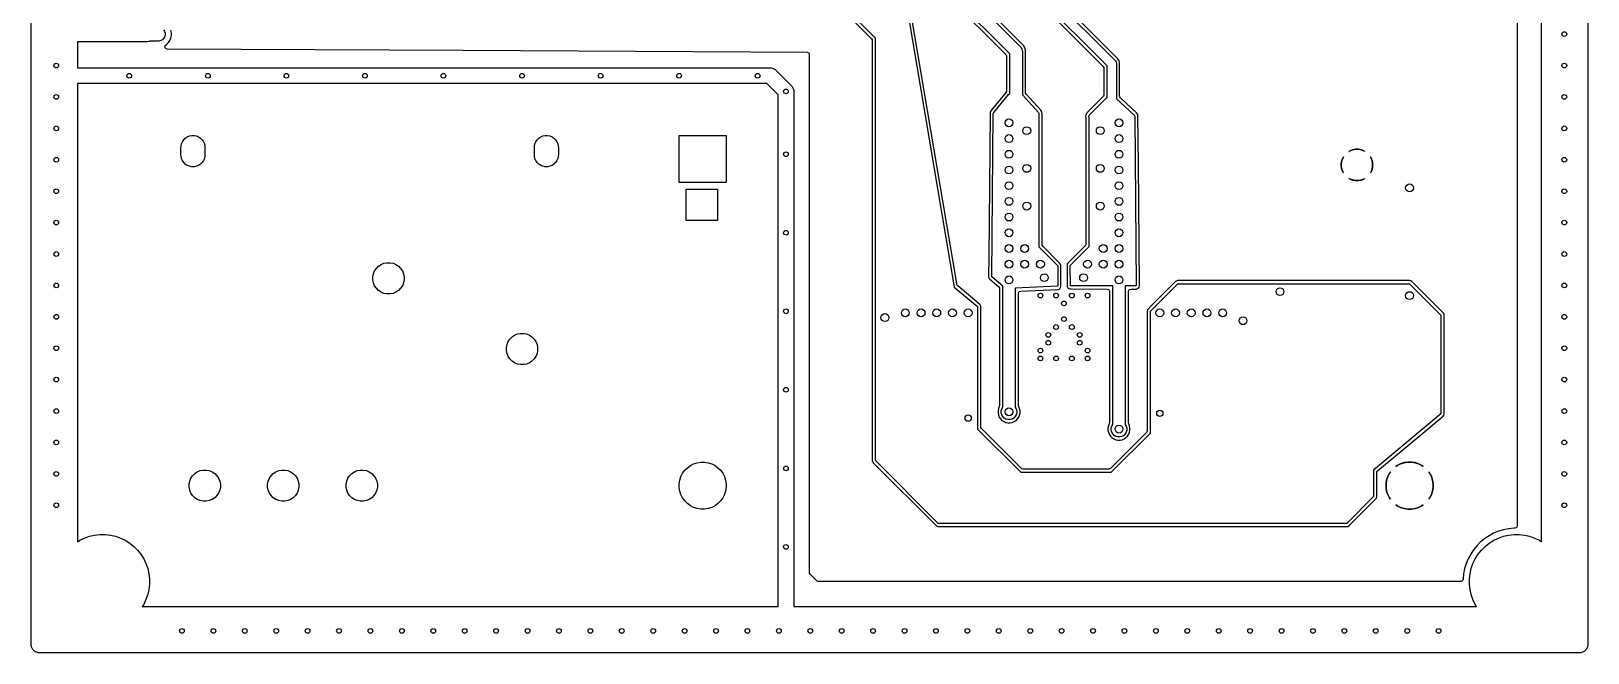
# Model space of a CAD drawing. Header units: inches. Extents: x 2.12 to 6.02, y -5.78 to -1.88.
# Drawn here: x 2.116 to 6.018, y -5.778 to -4.219 of the extents above; entities that cross this region are included whole.
import ezdxf

# ---------------------------------------------------------------- set-up
doc = ezdxf.new("R2010")
doc.units = ezdxf.units.IN
doc.header["$MEASUREMENT"] = 0
doc.layers.add('F.Cu', color=13, linetype='CONTINUOUS', true_color=0xc83434)

msp = doc.modelspace()

# ---------------------------------------------------------------- linework, layer by layer
at = {"layer": 'F.Cu', "linetype": 'CONTINUOUS'}
for p, q in [((6.0177, -1.898), (6.0177, -5.7555)), ((2.1162, -5.7555), (2.1162, -1.9921)), ((5.9016, -5.4989), (5.9016, -2.1547)), ((5.8406, -2.1945), (5.8406, -5.459)), ((4.8126, -4.3056), (4.4439, -3.937)), ((4.4572, -3.9168), (4.8327, -4.2924)), ((4.4424, -3.9466), (4.8029, -4.3072)), ((4.33, -3.9928), (4.5958, -4.2585)), ((4.6036, -4.2552), (4.3382, -3.9898)), ((4.3108, -4.0293), (4.5593, -4.2778)), ((4.5689, -4.2762), (4.3124, -4.0197)), ((4.1045, -4.1198), (4.2225, -4.2379)), ((4.2321, -4.2364), (4.106, -4.1102)), ((4.8365, -4.285), (4.7236, -4.1721)), ((4.315, -4.1831), (4.4291, -4.8605)), ((4.435, -4.8466), (4.3229, -4.1817)), ((2.2717, -4.2461), (2.2323, -4.2461)), ((2.2323, -4.2461), (2.2323, -4.311)), ((2.4047, -4.2461), (2.2717, -4.2461)), ((2.4073, -4.2459), (2.4047, -4.2461)), ((2.4123, -4.2446), (2.4073, -4.2459)), ((2.4131, -4.2441), (2.4123, -4.2446)), ((2.4343, -4.2441), (2.4131, -4.2441)), ((2.4366, -4.2439), (2.4343, -4.2441)), ((2.441, -4.2427), (2.4366, -4.2439)), ((2.445, -4.2404), (2.441, -4.2427)), ((2.4483, -4.2372), (2.445, -4.2404)), ((2.4483, -4.2156), (2.4506, -4.2196)), ((2.4506, -4.2332), (2.4483, -4.2372)), ((2.4506, -4.2196), (2.4518, -4.2241)), ((2.4518, -4.2287), (2.4506, -4.2332)), ((2.4518, -4.2241), (2.4518, -4.2287)), ((2.4543, -4.2533), (2.4556, -4.2524)), ((2.4556, -4.2524), (2.4603, -4.2477)), ((2.4603, -4.2477), (2.4639, -4.2422)), ((2.4639, -4.2422), (2.4664, -4.2361)), ((2.4677, -4.2231), (2.4664, -4.2166)), ((2.4664, -4.2361), (2.4677, -4.2297)), ((2.4677, -4.2297), (2.4677, -4.2231)), ((4.2225, -4.2379), (4.224, -4.2405)), ((4.224, -4.2405), (4.2242, -4.242)), ((4.2242, -4.242), (4.2242, -5.2953)), ((4.2323, -4.2365), (4.2321, -4.2364)), ((4.2323, -5.2953), (4.2323, -4.2365)), ((2.4516, -4.2581), (2.4524, -4.2552)), ((2.4524, -4.2611), (2.4516, -4.2581)), ((2.4524, -4.2552), (2.4543, -4.2533)), ((2.4546, -4.2632), (2.4524, -4.2611)), ((2.4575, -4.264), (2.4546, -4.2632)), ((3.1986, -4.2678), (2.4575, -4.264)), ((4.0625, -4.2723), (3.1986, -4.2678)), ((4.064, -4.2733), (4.0625, -4.2723)), ((4.0625, -4.2723), (4.0625, -4.2723)), ((4.0647, -4.2738), (4.064, -4.2733)), ((4.0669, -4.2752), (4.0647, -4.2738)), ((4.0669, -5.5763), (4.0669, -4.2752)), ((4.5593, -4.2778), (4.5608, -4.2804)), ((4.5608, -4.2804), (4.561, -4.2819)), ((4.561, -4.2819), (4.561, -4.3685)), ((4.5689, -4.376), (4.5689, -4.2762)), ((4.5958, -4.2585), (4.5971, -4.2601)), ((4.5971, -4.2601), (4.5992, -4.2637)), ((4.5992, -4.2637), (4.6003, -4.2676)), ((4.6003, -4.2676), (4.6004, -4.2697)), ((4.6004, -4.2697), (4.6004, -4.3784)), ((4.6067, -4.2606), (4.6036, -4.2552)), ((4.6083, -4.2666), (4.6067, -4.2606)), ((4.6083, -4.2733), (4.6083, -4.2666)), ((4.6083, -4.2666), (4.6083, -4.2666)), ((4.6083, -4.3728), (4.6083, -4.2733)), ((4.6083, -4.2733), (4.6083, -4.2733)), ((4.839, -4.2876), (4.8365, -4.285)), ((4.8365, -4.285), (4.8365, -4.285)), ((4.8401, -4.2886), (4.839, -4.2876)), ((4.8427, -4.2931), (4.8401, -4.2886)), ((2.2323, -4.311), (3.9685, -4.311)), ((3.9685, -4.311), (3.9711, -4.3112)), ((3.9711, -4.3112), (3.9711, -4.3112)), ((3.9711, -4.3112), (3.9758, -4.3125)), ((3.9758, -4.3125), (3.976, -4.3125)), ((3.976, -4.3125), (3.9805, -4.3151)), ((3.9805, -4.3151), (3.9805, -4.3151)), ((3.9805, -4.3151), (3.9824, -4.3168)), ((3.9824, -4.3168), (4.0218, -4.3562)), ((4.8029, -4.3072), (4.8045, -4.3098)), ((4.8045, -4.3098), (4.8047, -4.3113)), ((4.8047, -4.3113), (4.8047, -4.379)), ((4.8126, -4.3859), (4.8126, -4.3056)), ((4.8327, -4.2924), (4.8337, -4.2936)), ((4.8337, -4.2936), (4.8353, -4.2962)), ((4.8353, -4.2962), (4.8361, -4.2992)), ((4.8361, -4.2992), (4.8362, -4.3007)), ((4.8362, -4.3007), (4.8362, -4.3884)), ((4.8438, -4.2971), (4.8427, -4.2931)), ((4.8441, -4.2982), (4.8438, -4.2971)), ((4.8441, -4.3821), (4.8441, -4.2982)), ((4.8441, -4.2982), (4.8441, -4.2982)), ((2.2326, -4.3504), (2.2323, -4.3507)), ((2.2323, -4.3507), (2.2323, -5.4989)), ((3.9604, -4.3504), (2.2326, -4.3504)), ((3.9882, -4.3782), (3.9604, -4.3504)), ((4.0218, -4.3562), (4.0235, -4.3581)), ((4.0235, -4.3581), (4.0235, -4.3581)), ((4.0235, -4.3581), (4.0261, -4.3625)), ((4.0261, -4.3625), (4.0261, -4.3625)), ((4.0261, -4.3625), (4.0274, -4.3675)), ((4.0274, -4.3675), (4.0274, -4.3675)), ((4.0274, -4.3675), (4.0276, -4.3701)), ((4.561, -4.3685), (4.5602, -4.3714)), ((3.9882, -5.6614), (3.9882, -4.3782)), ((4.0276, -4.3701), (4.0276, -5.6614)), ((4.5597, -4.3722), (4.5222, -4.4175)), ((4.5285, -4.4227), (4.5659, -4.3774)), ((4.5602, -4.3714), (4.5597, -4.3722)), ((4.5659, -4.3774), (4.5679, -4.3761)), ((4.5679, -4.3761), (4.5689, -4.376)), ((4.6004, -4.3784), (4.6407, -4.4225)), ((4.6084, -4.374), (4.6083, -4.3728)), ((4.6098, -4.3767), (4.6084, -4.374)), ((4.6467, -4.4171), (4.6098, -4.3767)), ((4.8029, -4.3831), (4.7623, -4.4238)), ((4.768, -4.4295), (4.8105, -4.387)), ((4.8039, -4.3819), (4.8029, -4.3831)), ((4.8047, -4.379), (4.8039, -4.3819)), ((4.8105, -4.387), (4.8126, -4.3859)), ((4.8362, -4.3884), (4.8806, -4.4293)), ((4.8443, -4.3839), (4.8441, -4.3821)), ((4.846, -4.3864), (4.8443, -4.3839)), ((4.8861, -4.4233), (4.846, -4.3864)), ((4.5195, -4.4267), (4.5162, -4.7852)), ((4.5196, -4.4249), (4.5195, -4.4251)), ((4.5195, -4.4251), (4.5195, -4.4259)), ((4.5195, -4.4259), (4.5195, -4.4264)), ((4.5195, -4.4264), (4.5195, -4.4267)), ((4.5197, -4.4241), (4.5196, -4.4249)), ((4.5199, -4.4219), (4.5197, -4.4241)), ((4.5219, -4.4179), (4.5199, -4.4219)), ((4.5199, -4.4219), (4.5199, -4.4219)), ((4.5222, -4.4175), (4.5219, -4.4179)), ((4.5238, -4.8345), (4.5276, -4.4252)), ((4.5276, -4.4252), (4.5278, -4.4252)), ((4.5278, -4.424), (4.5285, -4.4227)), ((4.5278, -4.4252), (4.5278, -4.424)), ((4.6407, -4.4225), (4.6417, -4.4248)), ((4.6417, -4.4248), (4.6416, -4.4252)), ((4.6416, -4.4252), (4.6417, -4.4252)), ((4.6417, -4.4252), (4.6417, -4.7598)), ((4.649, -4.4208), (4.6467, -4.4171)), ((4.6492, -4.4219), (4.649, -4.4208)), ((4.6493, -4.4222), (4.6492, -4.4219)), ((4.6495, -4.4229), (4.6493, -4.4222)), ((4.6496, -4.4234), (4.6495, -4.4229)), ((4.6495, -4.4229), (4.6495, -4.4229)), ((4.6498, -4.425), (4.6496, -4.4234)), ((4.6496, -4.4234), (4.6496, -4.4234)), ((4.6498, -4.4251), (4.6498, -4.425)), ((4.6498, -4.4252), (4.6498, -4.4251)), ((4.6498, -4.7541), (4.6498, -4.4252)), ((4.7592, -4.429), (4.7588, -4.4334)), ((4.7588, -4.4334), (4.7588, -4.4334)), ((4.7588, -4.4334), (4.7594, -4.4355)), ((4.7612, -4.425), (4.7592, -4.429)), ((4.7594, -4.4355), (4.7596, -4.4371)), ((4.7596, -4.4371), (4.7596, -4.7533)), ((4.7623, -4.4238), (4.7612, -4.425)), ((4.7612, -4.425), (4.7612, -4.425)), ((4.767, -4.4311), (4.768, -4.4295)), ((4.767, -4.4335), (4.767, -4.4311)), ((4.7677, -4.4344), (4.767, -4.4335)), ((4.7677, -4.759), (4.7677, -4.4344)), ((4.8806, -4.4293), (4.8818, -4.4314)), ((4.8818, -4.4314), (4.8817, -4.4323)), ((4.8817, -4.4323), (4.8819, -4.4323)), ((4.8819, -4.4323), (4.8858, -4.8575)), ((4.8887, -4.4269), (4.8861, -4.4233)), ((4.8861, -4.4233), (4.8861, -4.4233)), ((4.8896, -4.4298), (4.8887, -4.4269)), ((4.8897, -4.4301), (4.8896, -4.4298)), ((4.8898, -4.4307), (4.8897, -4.4301)), ((4.8899, -4.4311), (4.8898, -4.4307)), ((4.89, -4.4315), (4.8899, -4.4311)), ((4.8899, -4.4311), (4.8899, -4.4311)), ((4.89, -4.432), (4.89, -4.4315)), ((4.89, -4.4321), (4.89, -4.432)), ((4.89, -4.432), (4.89, -4.432)), ((4.89, -4.432), (4.89, -4.432)), ((4.89, -4.4322), (4.89, -4.4321)), ((4.8911, -4.5505), (4.89, -4.4322)), ((2.5026, -4.4871), (2.5075, -4.4839)), ((2.5075, -4.4839), (2.5129, -4.4816)), ((2.5129, -4.4816), (2.5187, -4.4805)), ((2.5187, -4.4805), (2.5246, -4.4805)), ((2.5246, -4.4805), (2.5304, -4.4816)), ((2.5304, -4.4816), (2.5358, -4.4839)), ((2.5358, -4.4839), (2.5407, -4.4871)), ((3.3884, -4.4871), (3.3933, -4.4839)), ((3.3933, -4.4839), (3.3988, -4.4816)), ((3.3988, -4.4816), (3.4045, -4.4805)), ((3.4045, -4.4805), (3.4104, -4.4805)), ((3.4104, -4.4805), (3.4162, -4.4816)), ((3.4162, -4.4816), (3.4216, -4.4839)), ((3.4216, -4.4839), (3.4265, -4.4871)), ((3.7402, -4.5984), (3.7402, -4.4803)), ((3.7402, -4.4803), (3.8583, -4.4803)), ((3.8583, -4.4803), (3.8583, -4.5984)), ((2.4917, -4.5103), (2.4918, -4.5074)), ((2.4917, -4.5291), (2.4917, -4.5103)), ((2.4918, -4.5074), (2.4929, -4.5016)), ((2.4929, -4.5016), (2.4952, -4.4962)), ((2.4952, -4.4962), (2.4985, -4.4913)), ((2.4985, -4.4913), (2.5026, -4.4871)), ((2.5407, -4.4871), (2.5448, -4.4913)), ((2.5448, -4.4913), (2.5481, -4.4962)), ((2.5481, -4.4962), (2.5504, -4.5016)), ((2.5504, -4.5016), (2.5515, -4.5074)), ((2.5515, -4.5074), (2.5517, -4.5103)), ((2.5517, -4.5103), (2.5517, -4.5291)), ((3.3775, -4.5103), (3.3776, -4.5074)), ((3.3775, -4.5291), (3.3775, -4.5103)), ((3.3776, -4.5074), (3.3788, -4.5016)), ((3.3788, -4.5016), (3.381, -4.4962)), ((3.381, -4.4962), (3.3843, -4.4913)), ((3.3843, -4.4913), (3.3884, -4.4871)), ((3.4265, -4.4871), (3.4307, -4.4913)), ((3.4307, -4.4913), (3.4339, -4.4962)), ((3.4339, -4.4962), (3.4362, -4.5016)), ((3.4362, -4.5016), (3.4373, -4.5074)), ((3.4373, -4.5074), (3.4375, -4.5103)), ((3.4375, -4.5103), (3.4375, -4.5291)), ((5.4203, -4.5194), (5.4189, -4.5204)), ((5.4189, -4.5204), (5.4189, -4.5204)), ((5.4189, -4.5204), (5.4191, -4.5205)), ((5.4191, -4.5205), (5.4204, -4.5196)), ((5.4275, -4.5165), (5.4203, -4.5194)), ((5.4203, -4.5194), (5.4203, -4.5194)), ((5.4204, -4.5196), (5.4275, -4.5167)), ((5.4351, -4.515), (5.4275, -4.5165)), ((5.4275, -4.5167), (5.4351, -4.5152)), ((5.4275, -4.5165), (5.4275, -4.5165)), ((5.4429, -4.515), (5.4351, -4.515)), ((5.4351, -4.5152), (5.4428, -4.5152)), ((5.4428, -4.5152), (5.4504, -4.5167)), ((5.4505, -4.5165), (5.4429, -4.515)), ((5.4504, -4.5167), (5.4575, -4.5196)), ((5.4576, -4.5194), (5.4505, -4.5165)), ((5.4505, -4.5165), (5.4505, -4.5165)), ((5.4575, -4.5196), (5.4589, -4.5205)), ((5.459, -4.5204), (5.4576, -4.5194)), ((5.4589, -4.5205), (5.459, -4.5204)), ((2.4918, -4.532), (2.4917, -4.5291)), ((2.4929, -4.5378), (2.4918, -4.532)), ((2.4952, -4.5432), (2.4929, -4.5378)), ((2.4985, -4.5481), (2.4952, -4.5432)), ((2.5026, -4.5522), (2.4985, -4.5481)), ((2.5075, -4.5555), (2.5026, -4.5522)), ((2.5129, -4.5578), (2.5075, -4.5555)), ((2.5187, -4.5589), (2.5129, -4.5578)), ((2.5246, -4.5589), (2.5187, -4.5589)), ((2.5304, -4.5578), (2.5246, -4.5589)), ((2.5358, -4.5555), (2.5304, -4.5578)), ((2.5407, -4.5522), (2.5358, -4.5555)), ((2.5448, -4.5481), (2.5407, -4.5522)), ((2.5481, -4.5432), (2.5448, -4.5481)), ((2.5504, -4.5378), (2.5481, -4.5432)), ((2.5515, -4.532), (2.5504, -4.5378)), ((2.5517, -4.5291), (2.5515, -4.532)), ((3.3776, -4.532), (3.3775, -4.5291)), ((3.3788, -4.5378), (3.3776, -4.532)), ((3.381, -4.5432), (3.3788, -4.5378)), ((3.3843, -4.5481), (3.381, -4.5432)), ((3.3884, -4.5522), (3.3843, -4.5481)), ((3.3933, -4.5555), (3.3884, -4.5522)), ((3.3988, -4.5578), (3.3933, -4.5555)), ((3.4045, -4.5589), (3.3988, -4.5578)), ((3.4104, -4.5589), (3.4045, -4.5589)), ((3.4162, -4.5578), (3.4104, -4.5589)), ((3.4216, -4.5555), (3.4162, -4.5578)), ((3.4265, -4.5522), (3.4216, -4.5555)), ((3.4307, -4.5481), (3.4265, -4.5522)), ((3.4339, -4.5432), (3.4307, -4.5481)), ((3.4362, -4.5378), (3.4339, -4.5432)), ((3.4373, -4.532), (3.4362, -4.5378)), ((3.4375, -4.5291), (3.4373, -4.532)), ((4.8939, -4.8574), (4.8911, -4.5505)), ((5.4011, -4.5428), (5.3996, -4.5505)), ((5.3996, -4.5505), (5.3996, -4.5582)), ((5.3996, -4.5582), (5.4011, -4.5658)), ((5.3998, -4.5505), (5.4013, -4.5429)), ((5.3998, -4.5582), (5.3998, -4.5505)), ((5.4013, -4.5658), (5.3998, -4.5582)), ((5.4041, -4.5357), (5.4011, -4.5428)), ((5.4011, -4.5428), (5.4011, -4.5428)), ((5.4013, -4.5429), (5.4043, -4.5358)), ((5.405, -4.5343), (5.4041, -4.5357)), ((5.4041, -4.5357), (5.4041, -4.5357)), ((5.4043, -4.5358), (5.4052, -4.5344)), ((5.4052, -4.5344), (5.405, -4.5343)), ((5.405, -4.5343), (5.405, -4.5343)), ((5.4729, -4.5343), (5.4728, -4.5344)), ((5.4728, -4.5344), (5.4737, -4.5358)), ((5.4739, -4.5357), (5.4729, -4.5343)), ((5.4737, -4.5358), (5.4767, -4.5429)), ((5.4768, -4.5428), (5.4739, -4.5357)), ((5.4739, -4.5357), (5.4739, -4.5357)), ((5.4767, -4.5429), (5.4782, -4.5505)), ((5.4782, -4.5582), (5.4767, -4.5658)), ((5.4783, -4.5505), (5.4768, -4.5428)), ((5.4768, -4.5428), (5.4768, -4.5428)), ((5.4768, -4.5658), (5.4783, -4.5582)), ((5.4782, -4.5505), (5.4782, -4.5582)), ((5.4783, -4.5582), (5.4783, -4.5505)), ((3.8583, -4.5984), (3.7402, -4.5984)), ((5.4011, -4.5658), (5.4011, -4.5658)), ((5.4011, -4.5658), (5.4041, -4.573)), ((5.4043, -4.5729), (5.4013, -4.5658)), ((5.4041, -4.573), (5.405, -4.5744)), ((5.4052, -4.5742), (5.4043, -4.5729)), ((5.405, -4.5744), (5.4052, -4.5742)), ((5.4191, -4.5882), (5.4189, -4.5883)), ((5.4189, -4.5883), (5.4203, -4.5892)), ((5.4204, -4.5891), (5.4191, -4.5882)), ((5.4203, -4.5892), (5.4203, -4.5892)), ((5.4203, -4.5892), (5.4275, -4.5922)), ((5.4275, -4.592), (5.4204, -4.5891)), ((5.4351, -4.5935), (5.4275, -4.592)), ((5.4275, -4.5922), (5.4275, -4.5922)), ((5.4275, -4.5922), (5.4351, -4.5937)), ((5.4428, -4.5935), (5.4351, -4.5935)), ((5.4351, -4.5937), (5.4429, -4.5937)), ((5.4504, -4.592), (5.4428, -4.5935)), ((5.4429, -4.5937), (5.4505, -4.5922)), ((5.4575, -4.5891), (5.4504, -4.592)), ((5.4505, -4.5922), (5.4576, -4.5892)), ((5.4505, -4.5922), (5.4505, -4.5922)), ((5.4589, -4.5882), (5.4575, -4.5891)), ((5.4576, -4.5892), (5.459, -4.5883)), ((5.4576, -4.5892), (5.4576, -4.5892)), ((5.459, -4.5883), (5.4589, -4.5882)), ((5.4737, -4.5729), (5.4728, -4.5742)), ((5.4728, -4.5742), (5.4729, -4.5744)), ((5.4729, -4.5744), (5.4739, -4.573)), ((5.4767, -4.5658), (5.4737, -4.5729)), ((5.4739, -4.573), (5.4768, -4.5658)), ((5.4739, -4.573), (5.4739, -4.573)), ((5.4768, -4.5658), (5.4768, -4.5658)), ((3.7579, -4.6937), (3.7579, -4.615)), ((3.7579, -4.615), (3.8366, -4.615)), ((3.8366, -4.615), (3.8366, -4.6937)), ((3.8366, -4.6937), (3.7579, -4.6937)), ((4.6417, -4.7598), (4.689, -4.8071)), ((4.65, -4.7556), (4.6498, -4.7541)), ((4.6515, -4.7582), (4.65, -4.7556)), ((4.6947, -4.8014), (4.6515, -4.7582)), ((4.7579, -4.7574), (4.7147, -4.8008)), ((4.7204, -4.8065), (4.7677, -4.759)), ((4.7588, -4.7562), (4.7579, -4.7574)), ((4.7596, -4.7533), (4.7588, -4.7562)), ((4.5162, -4.7852), (4.5158, -4.8345)), ((2.9726, -4.8347), (2.9741, -4.8272)), ((2.9726, -4.8424), (2.9726, -4.8347)), ((2.9741, -4.8272), (2.9771, -4.82)), ((2.9771, -4.82), (2.9814, -4.8136)), ((2.9814, -4.8136), (2.9868, -4.8081)), ((2.9868, -4.8081), (2.9933, -4.8039)), ((2.9933, -4.8039), (3.0004, -4.8009)), ((3.0004, -4.8009), (3.008, -4.7994)), ((3.008, -4.7994), (3.0157, -4.7994)), ((3.0157, -4.7994), (3.0232, -4.8009)), ((3.0232, -4.8009), (3.0304, -4.8039)), ((3.0304, -4.8039), (3.0368, -4.8081)), ((3.0368, -4.8081), (3.0422, -4.8136)), ((3.0422, -4.8136), (3.0465, -4.82)), ((3.0465, -4.82), (3.0495, -4.8272)), ((3.0495, -4.8272), (3.051, -4.8347)), ((3.051, -4.8347), (3.051, -4.8424)), ((4.5158, -4.8345), (4.5164, -4.8378)), ((4.5164, -4.8378), (4.5186, -4.8407)), ((4.5512, -4.8581), (4.5238, -4.8345)), ((4.689, -4.8071), (4.689, -4.8583)), ((4.6966, -4.8044), (4.6947, -4.8014)), ((4.6971, -4.8071), (4.6966, -4.8044)), ((4.6971, -4.8583), (4.6971, -4.8071)), ((4.7131, -4.8031), (4.7123, -4.8066)), ((4.7123, -4.8066), (4.7123, -4.8066)), ((4.7123, -4.8066), (4.7123, -4.8066)), ((4.7123, -4.8066), (4.7124, -4.8118)), ((4.7124, -4.8118), (4.7128, -4.8572)), ((4.7147, -4.8008), (4.7131, -4.8031)), ((4.7209, -4.8571), (4.7204, -4.8065)), ((2.9741, -4.85), (2.9726, -4.8424)), ((2.9771, -4.8571), (2.9741, -4.85)), ((2.9814, -4.8636), (2.9771, -4.8571)), ((2.9868, -4.869), (2.9814, -4.8636)), ((2.9933, -4.8733), (2.9868, -4.869)), ((3.0004, -4.8763), (2.9933, -4.8733)), ((3.008, -4.8778), (3.0004, -4.8763)), ((3.0232, -4.8763), (3.0157, -4.8778)), ((3.0304, -4.8733), (3.0232, -4.8763)), ((3.0368, -4.869), (3.0304, -4.8733)), ((3.0422, -4.8636), (3.0368, -4.869)), ((3.0465, -4.8571), (3.0422, -4.8636)), ((3.0495, -4.85), (3.0465, -4.8571)), ((3.051, -4.8424), (3.0495, -4.85)), ((4.4291, -4.8605), (4.4879, -4.9094)), ((4.4363, -4.854), (4.435, -4.8466)), ((4.4365, -4.8551), (4.4363, -4.854)), ((4.4383, -4.8575), (4.4365, -4.8551)), ((4.4931, -4.9032), (4.4383, -4.8575)), ((4.5186, -4.8407), (4.5413, -4.8602)), ((4.5413, -4.8602), (4.543, -4.8628)), ((4.543, -4.8628), (4.5433, -4.8647)), ((4.5433, -4.8647), (4.5433, -5.1572)), ((4.5512, -5.1615), (4.5512, -4.8581)), ((4.689, -4.8583), (4.5827, -4.863)), ((4.5827, -4.863), (4.5827, -5.1615)), ((4.5906, -4.8764), (4.5914, -4.8734)), ((4.5906, -5.1572), (4.5906, -4.8764)), ((4.5914, -4.8734), (4.5935, -4.8713)), ((4.5935, -4.8713), (4.5962, -4.8705)), ((4.5962, -4.8705), (4.6893, -4.8664)), ((4.6893, -4.8664), (4.6908, -4.8662)), ((4.6908, -4.8662), (4.694, -4.8646)), ((4.694, -4.8646), (4.6963, -4.8618)), ((4.6963, -4.8618), (4.6971, -4.8583)), ((4.7128, -4.8572), (4.7128, -4.8572)), ((4.7128, -4.8572), (4.713, -4.859)), ((4.713, -4.859), (4.713, -4.859)), ((4.713, -4.859), (4.7146, -4.8622)), ((4.7146, -4.8622), (4.7146, -4.8622)), ((4.7146, -4.8622), (4.7166, -4.8637)), ((4.7166, -4.8637), (4.7175, -4.8644)), ((4.7175, -4.8644), (4.721, -4.8652)), ((4.7224, -4.8571), (4.7209, -4.8571)), ((4.721, -4.8652), (4.7224, -4.8652)), ((4.8268, -4.8574), (4.7224, -4.8571)), ((4.7224, -4.8652), (4.7225, -4.8652)), ((4.7225, -4.8652), (4.813, -4.8655)), ((4.813, -4.8655), (4.816, -4.8663)), ((4.816, -4.8663), (4.8181, -4.8684)), ((4.8181, -4.8684), (4.8189, -4.8713)), ((4.8189, -4.8713), (4.8189, -5.2005)), ((4.8268, -5.2048), (4.8268, -4.8574)), ((4.8858, -4.8575), (4.8583, -4.8575)), ((4.8583, -4.8575), (4.8583, -5.2048)), ((4.8662, -4.8714), (4.8669, -4.8685)), ((4.8662, -5.2005), (4.8662, -4.8714)), ((4.8669, -4.8685), (4.8691, -4.8663)), ((4.8691, -4.8663), (4.872, -4.8656)), ((4.872, -4.8656), (4.8858, -4.8656)), ((4.8858, -4.8656), (4.8867, -4.8655)), ((4.8867, -4.8655), (4.8877, -4.8653)), ((4.8877, -4.8653), (4.8909, -4.8637)), ((4.8909, -4.8637), (4.8931, -4.8609)), ((4.8931, -4.8609), (4.8939, -4.8574)), ((4.9844, -4.8466), (4.9275, -4.9036)), ((4.933, -4.9095), (4.9902, -4.8524)), ((4.9875, -4.8447), (4.9844, -4.8466)), ((4.9844, -4.8466), (4.9844, -4.8466)), ((4.9902, -4.8443), (4.9875, -4.8447)), ((5.5709, -4.8443), (4.9902, -4.8443)), ((4.9902, -4.8443), (4.9902, -4.8443)), ((4.9902, -4.8524), (5.5709, -4.8524)), ((5.5744, -4.8451), (5.5709, -4.8443)), ((5.5709, -4.8443), (5.5709, -4.8443)), ((5.5709, -4.8524), (5.6496, -4.9311)), ((5.5766, -4.8466), (5.5744, -4.8451)), ((5.5744, -4.8451), (5.5744, -4.8451)), ((5.6553, -4.9254), (5.5766, -4.8466)), ((5.5766, -4.8466), (5.5766, -4.8466)), ((3.0157, -4.8778), (3.008, -4.8778)), ((4.4879, -4.9094), (4.4882, -5.2165)), ((4.4953, -4.9061), (4.4931, -4.9032)), ((4.496, -4.9094), (4.4953, -4.9061)), ((4.4963, -5.2108), (4.496, -4.9094)), ((4.9155, -4.9155), (4.914, -4.9177)), ((4.9233, -4.9078), (4.9155, -4.9155)), ((4.9213, -4.9213), (4.9292, -4.9133)), ((4.9275, -4.9036), (4.9233, -4.9078)), ((4.9233, -4.9078), (4.9233, -4.9078)), ((4.9275, -4.9036), (4.9275, -4.9036)), ((4.9292, -4.9133), (4.9293, -4.9132)), ((4.9293, -4.9132), (4.9329, -4.9096)), ((4.9329, -4.9096), (4.933, -4.9095)), ((4.914, -4.9177), (4.9132, -4.9213)), ((4.9132, -4.9213), (4.9132, -5.2206)), ((4.914, -4.9177), (4.914, -4.9177)), ((4.9213, -5.2264), (4.9213, -4.9213)), ((5.6496, -4.9311), (5.6496, -5.1781)), ((5.6572, -4.9284), (5.6553, -4.9254)), ((5.6577, -4.9311), (5.6572, -4.9284)), ((5.6577, -5.1781), (5.6577, -4.9311)), ((3.3117, -4.9972), (3.316, -4.9908)), ((3.316, -4.9908), (3.3215, -4.9853)), ((3.3215, -4.9853), (3.3279, -4.981)), ((3.3279, -4.981), (3.335, -4.9781)), ((3.335, -4.9781), (3.3426, -4.9766)), ((3.3426, -4.9766), (3.3503, -4.9766)), ((3.3503, -4.9766), (3.3579, -4.9781)), ((3.3579, -4.9781), (3.365, -4.981)), ((3.365, -4.981), (3.3714, -4.9853)), ((3.3714, -4.9853), (3.3769, -4.9908)), ((3.3769, -4.9908), (3.3812, -4.9972)), ((3.3073, -5.0119), (3.3088, -5.0043)), ((3.3073, -5.0196), (3.3073, -5.0119)), ((3.3088, -5.0272), (3.3073, -5.0196)), ((3.3088, -5.0043), (3.3117, -4.9972)), ((3.3117, -5.0343), (3.3088, -5.0272)), ((3.3812, -4.9972), (3.3841, -5.0043)), ((3.3841, -5.0272), (3.3812, -5.0343)), ((3.3841, -5.0043), (3.3856, -5.0119)), ((3.3856, -5.0196), (3.3841, -5.0272)), ((3.3856, -5.0119), (3.3856, -5.0196)), ((3.316, -5.0407), (3.3117, -5.0343)), ((3.3215, -5.0462), (3.316, -5.0407)), ((3.3279, -5.0505), (3.3215, -5.0462)), ((3.335, -5.0534), (3.3279, -5.0505)), ((3.3426, -5.0549), (3.335, -5.0534)), ((3.3503, -5.0549), (3.3426, -5.0549)), ((3.3579, -5.0534), (3.3503, -5.0549)), ((3.365, -5.0505), (3.3579, -5.0534)), ((3.3714, -5.0462), (3.365, -5.0505)), ((3.3769, -5.0407), (3.3714, -5.0462)), ((3.3812, -5.0343), (3.3769, -5.0407)), ((4.5404, -5.1652), (4.5394, -5.1705)), ((4.5394, -5.1705), (4.5394, -5.1759)), ((4.5394, -5.1759), (4.5404, -5.1813)), ((4.5425, -5.1602), (4.5404, -5.1652)), ((4.5404, -5.1652), (4.5404, -5.1652)), ((4.5404, -5.1813), (4.5404, -5.1813)), ((4.5404, -5.1813), (4.5425, -5.1863)), ((4.5426, -5.16), (4.5425, -5.1602)), ((4.5425, -5.1863), (4.5425, -5.1863)), ((4.5425, -5.1863), (4.5455, -5.1908)), ((4.5433, -5.1572), (4.5426, -5.16)), ((4.5474, -5.1707), (4.5487, -5.1657)), ((4.5474, -5.1758), (4.5474, -5.1707)), ((4.5487, -5.1808), (4.5474, -5.1758)), ((4.5487, -5.1657), (4.5512, -5.1615)), ((4.5513, -5.1852), (4.5487, -5.1808)), ((4.5549, -5.1888), (4.5513, -5.1852)), ((4.5594, -5.1914), (4.5549, -5.1888)), ((4.5789, -5.1888), (4.5745, -5.1914)), ((4.5825, -5.1852), (4.5789, -5.1888)), ((4.5851, -5.1808), (4.5825, -5.1852)), ((4.5827, -5.1615), (4.5851, -5.1657)), ((4.5851, -5.1657), (4.5864, -5.1707)), ((4.5864, -5.1758), (4.5851, -5.1808)), ((4.5864, -5.1707), (4.5864, -5.1758)), ((4.5884, -5.1908), (4.5914, -5.1863)), ((4.5913, -5.16), (4.5906, -5.1572)), ((4.5914, -5.1602), (4.5913, -5.16)), ((4.5934, -5.1652), (4.5914, -5.1602)), ((4.5914, -5.1602), (4.5914, -5.1602)), ((4.5914, -5.1863), (4.5934, -5.1813)), ((4.5945, -5.1705), (4.5934, -5.1652)), ((4.5934, -5.1813), (4.5945, -5.1759)), ((4.5945, -5.1759), (4.5945, -5.1705)), ((5.6496, -5.1781), (5.4803, -5.3192)), ((5.5844, -5.2431), (5.6548, -5.1844)), ((5.6548, -5.1843), (5.6569, -5.1817)), ((5.6548, -5.1844), (5.6548, -5.1843)), ((5.6569, -5.1817), (5.6577, -5.1781)), ((4.4882, -5.2165), (4.5965, -5.3248)), ((4.4965, -5.2123), (4.4963, -5.2108)), ((4.498, -5.2149), (4.4965, -5.2123)), ((4.5981, -5.315), (4.498, -5.2149)), ((4.5455, -5.1908), (4.5455, -5.1908)), ((4.5455, -5.1908), (4.5493, -5.1947)), ((4.5493, -5.1947), (4.5493, -5.1947)), ((4.5493, -5.1947), (4.5539, -5.1977)), ((4.5539, -5.1977), (4.5539, -5.1977)), ((4.5539, -5.1977), (4.5539, -5.1977)), ((4.5539, -5.1977), (4.5589, -5.1997)), ((4.5589, -5.1997), (4.5642, -5.2008)), ((4.5644, -5.1927), (4.5594, -5.1914)), ((4.5642, -5.2008), (4.5696, -5.2008)), ((4.5695, -5.1927), (4.5644, -5.1927)), ((4.5745, -5.1914), (4.5695, -5.1927)), ((4.5696, -5.2008), (4.575, -5.1997)), ((4.575, -5.1997), (4.58, -5.1977)), ((4.58, -5.1977), (4.5845, -5.1947)), ((4.5845, -5.1947), (4.5884, -5.1908)), ((4.816, -5.2085), (4.8149, -5.2138)), ((4.8149, -5.2138), (4.8149, -5.2193)), ((4.8149, -5.2193), (4.816, -5.2246)), ((4.8181, -5.2035), (4.816, -5.2085)), ((4.816, -5.2085), (4.816, -5.2085)), ((4.816, -5.2246), (4.816, -5.2246)), ((4.816, -5.2246), (4.8181, -5.2296)), ((4.8182, -5.2033), (4.8181, -5.2035)), ((4.8189, -5.2005), (4.8182, -5.2033)), ((4.9115, -5.2247), (4.8212, -5.315)), ((4.8228, -5.3248), (4.9213, -5.2264)), ((4.823, -5.214), (4.8243, -5.209)), ((4.823, -5.2191), (4.823, -5.214)), ((4.8243, -5.2241), (4.823, -5.2191)), ((4.8243, -5.209), (4.8268, -5.2048)), ((4.8269, -5.2285), (4.8243, -5.2241)), ((4.8607, -5.2241), (4.8581, -5.2285)), ((4.8583, -5.2048), (4.8607, -5.209)), ((4.8607, -5.209), (4.862, -5.214)), ((4.862, -5.2191), (4.8607, -5.2241)), ((4.862, -5.214), (4.862, -5.2191)), ((4.8669, -5.2033), (4.8662, -5.2005)), ((4.867, -5.2035), (4.8669, -5.2033)), ((4.869, -5.2085), (4.867, -5.2035)), ((4.867, -5.2035), (4.867, -5.2035)), ((4.867, -5.2296), (4.869, -5.2246)), ((4.8701, -5.2138), (4.869, -5.2085)), ((4.869, -5.2246), (4.8701, -5.2193)), ((4.8701, -5.2193), (4.8701, -5.2138)), ((4.9124, -5.2235), (4.9115, -5.2247)), ((4.9132, -5.2206), (4.9124, -5.2235)), ((4.8181, -5.2296), (4.8181, -5.2296)), ((4.8181, -5.2296), (4.8211, -5.2341)), ((4.8211, -5.2341), (4.8211, -5.2341)), ((4.8211, -5.2341), (4.8249, -5.238)), ((4.8249, -5.238), (4.8249, -5.238)), ((4.8249, -5.238), (4.8295, -5.241)), ((4.8305, -5.2322), (4.8269, -5.2285)), ((4.8295, -5.241), (4.8295, -5.241)), ((4.8295, -5.241), (4.8295, -5.241)), ((4.8295, -5.241), (4.8345, -5.2431)), ((4.835, -5.2347), (4.8305, -5.2322)), ((4.8345, -5.2431), (4.8398, -5.2441)), ((4.84, -5.2361), (4.835, -5.2347)), ((4.8398, -5.2441), (4.8452, -5.2441)), ((4.8451, -5.2361), (4.84, -5.2361)), ((4.8501, -5.2347), (4.8451, -5.2361)), ((4.8452, -5.2441), (4.8506, -5.2431)), ((4.8545, -5.2322), (4.8501, -5.2347)), ((4.8506, -5.2431), (4.8556, -5.241)), ((4.8581, -5.2285), (4.8545, -5.2322)), ((4.8556, -5.241), (4.8601, -5.238)), ((4.8601, -5.238), (4.8639, -5.2341)), ((4.8639, -5.2341), (4.867, -5.2296)), ((5.4905, -5.3213), (5.5844, -5.2431)), ((3.7684, -5.3079), (3.7766, -5.3037)), ((3.7766, -5.3037), (3.7854, -5.3008)), ((3.7854, -5.3008), (3.7946, -5.2994)), ((3.7946, -5.2994), (3.8038, -5.2994)), ((3.8038, -5.2994), (3.813, -5.3008)), ((3.813, -5.3008), (3.8218, -5.3037)), ((3.8218, -5.3037), (3.8301, -5.3079)), ((4.2242, -5.2953), (4.2246, -5.2979)), ((4.2246, -5.2979), (4.2254, -5.2992)), ((4.2254, -5.2992), (4.2266, -5.301)), ((4.2266, -5.301), (4.384, -5.4585)), ((4.3898, -5.4528), (4.2323, -5.2953)), ((5.5482, -5.3035), (5.5399, -5.3078)), ((5.54, -5.3079), (5.5483, -5.3037)), ((5.557, -5.3007), (5.5482, -5.3035)), ((5.5482, -5.3035), (5.5482, -5.3035)), ((5.5483, -5.3037), (5.5571, -5.3008)), ((5.5662, -5.2992), (5.557, -5.3007)), ((5.5571, -5.3008), (5.5662, -5.2994)), ((5.5755, -5.2992), (5.5662, -5.2992)), ((5.5662, -5.2994), (5.5755, -5.2994)), ((5.5847, -5.3007), (5.5755, -5.2992)), ((5.5755, -5.2994), (5.5847, -5.3008)), ((5.5935, -5.3035), (5.5847, -5.3007)), ((5.5847, -5.3008), (5.5935, -5.3037)), ((5.6018, -5.3078), (5.5935, -5.3035)), ((5.5935, -5.3035), (5.5935, -5.3035)), ((5.5935, -5.3037), (5.6017, -5.3079)), ((2.5135, -5.3468), (2.5165, -5.3397)), ((2.5165, -5.3397), (2.5207, -5.3333)), ((2.5207, -5.3333), (2.5262, -5.3278)), ((2.5262, -5.3278), (2.5326, -5.3235)), ((2.5326, -5.3235), (2.5398, -5.3206)), ((2.5398, -5.3206), (2.5473, -5.3191)), ((2.5473, -5.3191), (2.555, -5.3191)), ((2.555, -5.3191), (2.5626, -5.3206)), ((2.5626, -5.3206), (2.5697, -5.3235)), ((2.5697, -5.3235), (2.5762, -5.3278)), ((2.5762, -5.3278), (2.5816, -5.3333)), ((2.5816, -5.3333), (2.5859, -5.3397)), ((2.5859, -5.3397), (2.5889, -5.3468)), ((2.7104, -5.3468), (2.7133, -5.3397)), ((2.7133, -5.3397), (2.7176, -5.3333)), ((2.7176, -5.3333), (2.7231, -5.3278)), ((2.7231, -5.3278), (2.7295, -5.3235)), ((2.7295, -5.3235), (2.7366, -5.3206)), ((2.7366, -5.3206), (2.7442, -5.3191)), ((2.7442, -5.3191), (2.7519, -5.3191)), ((2.7519, -5.3191), (2.7595, -5.3206)), ((2.7595, -5.3206), (2.7666, -5.3235)), ((2.7666, -5.3235), (2.773, -5.3278)), ((2.773, -5.3278), (2.7785, -5.3333)), ((2.7785, -5.3333), (2.7828, -5.3397)), ((2.7828, -5.3397), (2.7857, -5.3468)), ((2.9072, -5.3468), (2.9102, -5.3397)), ((2.9102, -5.3397), (2.9144, -5.3333)), ((2.9144, -5.3333), (2.9199, -5.3278)), ((2.9199, -5.3278), (2.9263, -5.3235)), ((2.9263, -5.3235), (2.9335, -5.3206)), ((2.9335, -5.3206), (2.941, -5.3191)), ((2.941, -5.3191), (2.9487, -5.3191)), ((2.9487, -5.3191), (2.9563, -5.3206)), ((2.9563, -5.3206), (2.9634, -5.3235)), ((2.9634, -5.3235), (2.9699, -5.3278)), ((2.9699, -5.3278), (2.9753, -5.3333)), ((2.9753, -5.3333), (2.9796, -5.3397)), ((2.9796, -5.3397), (2.9826, -5.3468)), ((3.7403, -5.3536), (3.7418, -5.3445)), ((3.7418, -5.3445), (3.7447, -5.3357)), ((3.7447, -5.3357), (3.7489, -5.3274)), ((3.7489, -5.3274), (3.7543, -5.3199)), ((3.7543, -5.3199), (3.7609, -5.3134)), ((3.7609, -5.3134), (3.7684, -5.3079)), ((3.8301, -5.3079), (3.8376, -5.3134)), ((3.8376, -5.3134), (3.8441, -5.3199)), ((3.8441, -5.3199), (3.8496, -5.3274)), ((3.8496, -5.3274), (3.8538, -5.3357)), ((3.8538, -5.3357), (3.8566, -5.3445)), ((3.8566, -5.3445), (3.8581, -5.3536)), ((4.5965, -5.3248), (4.8228, -5.3248)), ((4.5993, -5.3159), (4.5981, -5.315)), ((4.6022, -5.3167), (4.5993, -5.3159)), ((4.8171, -5.3167), (4.6022, -5.3167)), ((4.8186, -5.3165), (4.8171, -5.3167)), ((4.8212, -5.315), (4.8186, -5.3165)), ((5.4803, -5.3192), (5.4803, -5.3858)), ((5.4884, -5.3258), (5.4892, -5.3228)), ((5.4884, -5.3536), (5.4884, -5.3258)), ((5.4892, -5.3228), (5.4905, -5.3213)), ((5.5133, -5.3444), (5.5118, -5.3536)), ((5.512, -5.3536), (5.5134, -5.3445)), ((5.5161, -5.3356), (5.5133, -5.3444)), ((5.5134, -5.3445), (5.5163, -5.3357)), ((5.5204, -5.3273), (5.5161, -5.3356)), ((5.5161, -5.3356), (5.5161, -5.3356)), ((5.5163, -5.3357), (5.5205, -5.3274)), ((5.5227, -5.3241), (5.5204, -5.3273)), ((5.5204, -5.3273), (5.5204, -5.3273)), ((5.5205, -5.3274), (5.5229, -5.3242)), ((5.5229, -5.3242), (5.5227, -5.3241)), ((5.5399, -5.3078), (5.5366, -5.3101)), ((5.5366, -5.3101), (5.5368, -5.3103)), ((5.5368, -5.3103), (5.54, -5.3079)), ((5.5399, -5.3078), (5.5399, -5.3078)), ((5.6017, -5.3079), (5.605, -5.3103)), ((5.6051, -5.3101), (5.6018, -5.3078)), ((5.6018, -5.3078), (5.6018, -5.3078)), ((5.605, -5.3103), (5.6051, -5.3101)), ((5.6051, -5.3101), (5.6051, -5.3101)), ((5.619, -5.3241), (5.6189, -5.3242)), ((5.6189, -5.3242), (5.6212, -5.3274)), ((5.6214, -5.3273), (5.619, -5.3241)), ((5.6212, -5.3274), (5.6254, -5.3357)), ((5.6256, -5.3356), (5.6214, -5.3273)), ((5.6214, -5.3273), (5.6214, -5.3273)), ((5.6254, -5.3357), (5.6283, -5.3445)), ((5.6285, -5.3444), (5.6256, -5.3356)), ((5.6256, -5.3356), (5.6256, -5.3356)), ((5.6283, -5.3445), (5.6297, -5.3536)), ((5.6299, -5.3536), (5.6285, -5.3444)), ((2.512, -5.3544), (2.5135, -5.3468)), ((2.512, -5.3621), (2.512, -5.3544)), ((2.5135, -5.3697), (2.512, -5.3621)), ((2.5165, -5.3768), (2.5135, -5.3697)), ((2.5207, -5.3832), (2.5165, -5.3768)), ((2.5262, -5.3887), (2.5207, -5.3832)), ((2.5816, -5.3832), (2.5762, -5.3887)), ((2.5859, -5.3768), (2.5816, -5.3832)), ((2.5889, -5.3697), (2.5859, -5.3768)), ((2.5889, -5.3468), (2.5904, -5.3544)), ((2.5904, -5.3621), (2.5889, -5.3697)), ((2.5904, -5.3544), (2.5904, -5.3621)), ((2.7089, -5.3544), (2.7104, -5.3468)), ((2.7089, -5.3621), (2.7089, -5.3544)), ((2.7104, -5.3697), (2.7089, -5.3621)), ((2.7133, -5.3768), (2.7104, -5.3697)), ((2.7176, -5.3832), (2.7133, -5.3768)), ((2.7231, -5.3887), (2.7176, -5.3832)), ((2.7785, -5.3832), (2.773, -5.3887)), ((2.7828, -5.3768), (2.7785, -5.3832)), ((2.7857, -5.3697), (2.7828, -5.3768)), ((2.7857, -5.3468), (2.7872, -5.3544)), ((2.7872, -5.3621), (2.7857, -5.3697)), ((2.7872, -5.3544), (2.7872, -5.3621)), ((2.9057, -5.3544), (2.9072, -5.3468)), ((2.9057, -5.3621), (2.9057, -5.3544)), ((2.9072, -5.3697), (2.9057, -5.3621)), ((2.9102, -5.3768), (2.9072, -5.3697)), ((2.9144, -5.3832), (2.9102, -5.3768)), ((2.9199, -5.3887), (2.9144, -5.3832)), ((2.9753, -5.3832), (2.9699, -5.3887)), ((2.9796, -5.3768), (2.9753, -5.3832)), ((2.9826, -5.3697), (2.9796, -5.3768)), ((2.9826, -5.3468), (2.9841, -5.3544)), ((2.9841, -5.3621), (2.9826, -5.3697)), ((2.9841, -5.3544), (2.9841, -5.3621)), ((3.7403, -5.3629), (3.7403, -5.3536)), ((3.7418, -5.3721), (3.7403, -5.3629)), ((3.7447, -5.3809), (3.7418, -5.3721)), ((3.7489, -5.3891), (3.7447, -5.3809)), ((3.8538, -5.3809), (3.8496, -5.3891)), ((3.8566, -5.3721), (3.8538, -5.3809)), ((3.8581, -5.3629), (3.8566, -5.3721)), ((3.8581, -5.3536), (3.8581, -5.3629)), ((5.4884, -5.3858), (5.4884, -5.3536)), ((5.5118, -5.3536), (5.5118, -5.3629)), ((5.5118, -5.3629), (5.5133, -5.3721)), ((5.512, -5.3629), (5.512, -5.3536)), ((5.5134, -5.3721), (5.512, -5.3629)), ((5.5133, -5.3721), (5.5161, -5.3809)), ((5.5163, -5.3809), (5.5134, -5.3721)), ((5.5161, -5.3809), (5.5161, -5.3809)), ((5.5161, -5.3809), (5.5204, -5.3892)), ((5.5205, -5.3891), (5.5163, -5.3809)), ((5.6254, -5.3809), (5.6212, -5.3891)), ((5.6214, -5.3892), (5.6256, -5.3809)), ((5.6283, -5.3721), (5.6254, -5.3809)), ((5.6256, -5.3809), (5.6285, -5.3721)), ((5.6256, -5.3809), (5.6256, -5.3809)), ((5.6297, -5.3629), (5.6283, -5.3721)), ((5.6285, -5.3721), (5.6299, -5.3629)), ((5.6297, -5.3536), (5.6297, -5.3629)), ((5.6299, -5.3629), (5.6299, -5.3536)), ((2.5326, -5.393), (2.5262, -5.3887)), ((2.5398, -5.3959), (2.5326, -5.393)), ((2.5473, -5.3974), (2.5398, -5.3959)), ((2.555, -5.3974), (2.5473, -5.3974)), ((2.5626, -5.3959), (2.555, -5.3974)), ((2.5697, -5.393), (2.5626, -5.3959)), ((2.5762, -5.3887), (2.5697, -5.393)), ((2.7295, -5.393), (2.7231, -5.3887)), ((2.7366, -5.3959), (2.7295, -5.393)), ((2.7442, -5.3974), (2.7366, -5.3959)), ((2.7519, -5.3974), (2.7442, -5.3974)), ((2.7595, -5.3959), (2.7519, -5.3974)), ((2.7666, -5.393), (2.7595, -5.3959)), ((2.773, -5.3887), (2.7666, -5.393)), ((2.9263, -5.393), (2.9199, -5.3887)), ((2.9335, -5.3959), (2.9263, -5.393)), ((2.941, -5.3974), (2.9335, -5.3959)), ((2.9487, -5.3974), (2.941, -5.3974)), ((2.9563, -5.3959), (2.9487, -5.3974)), ((2.9634, -5.393), (2.9563, -5.3959)), ((2.9699, -5.3887), (2.9634, -5.393)), ((3.7543, -5.3966), (3.7489, -5.3891)), ((3.7609, -5.4032), (3.7543, -5.3966)), ((3.7684, -5.4086), (3.7609, -5.4032)), ((3.7766, -5.4128), (3.7684, -5.4086)), ((3.7854, -5.4157), (3.7766, -5.4128)), ((3.7946, -5.4171), (3.7854, -5.4157)), ((3.8038, -5.4171), (3.7946, -5.4171)), ((3.813, -5.4157), (3.8038, -5.4171)), ((3.8218, -5.4128), (3.813, -5.4157)), ((3.8301, -5.4086), (3.8218, -5.4128)), ((3.8376, -5.4032), (3.8301, -5.4086)), ((3.8441, -5.3966), (3.8376, -5.4032)), ((3.8496, -5.3891), (3.8441, -5.3966)), ((5.4803, -5.3858), (5.4134, -5.4528)), ((5.4191, -5.4585), (5.486, -5.3915)), ((5.486, -5.3915), (5.4876, -5.3893)), ((5.4876, -5.3893), (5.4884, -5.3858)), ((5.5204, -5.3892), (5.5204, -5.3892)), ((5.5204, -5.3892), (5.5227, -5.3925)), ((5.5229, -5.3924), (5.5205, -5.3891)), ((5.5227, -5.3925), (5.5229, -5.3924)), ((5.5368, -5.4063), (5.5366, -5.4064)), ((5.5366, -5.4064), (5.5399, -5.4088)), ((5.54, -5.4086), (5.5368, -5.4063)), ((5.5399, -5.4088), (5.5482, -5.413)), ((5.5483, -5.4128), (5.54, -5.4086)), ((5.5482, -5.413), (5.5482, -5.413)), ((5.5482, -5.413), (5.557, -5.4159)), ((5.5571, -5.4157), (5.5483, -5.4128)), ((5.557, -5.4159), (5.5662, -5.4173)), ((5.5662, -5.4171), (5.5571, -5.4157)), ((5.5755, -5.4171), (5.5662, -5.4171)), ((5.5662, -5.4173), (5.5755, -5.4173)), ((5.5847, -5.4157), (5.5755, -5.4171)), ((5.5755, -5.4173), (5.5847, -5.4159)), ((5.5935, -5.4128), (5.5847, -5.4157)), ((5.5847, -5.4159), (5.5935, -5.413)), ((5.6017, -5.4086), (5.5935, -5.4128)), ((5.5935, -5.413), (5.6018, -5.4088)), ((5.5935, -5.413), (5.5935, -5.413)), ((5.605, -5.4063), (5.6017, -5.4086)), ((5.6018, -5.4088), (5.6051, -5.4064)), ((5.6018, -5.4088), (5.6018, -5.4088)), ((5.6051, -5.4064), (5.605, -5.4063)), ((5.6051, -5.4064), (5.6051, -5.4064)), ((5.6212, -5.3891), (5.6189, -5.3924)), ((5.6189, -5.3924), (5.619, -5.3925)), ((5.619, -5.3925), (5.6214, -5.3892)), ((5.619, -5.3925), (5.619, -5.3925)), ((5.6214, -5.3892), (5.6214, -5.3892)), ((4.384, -5.4585), (4.3863, -5.46)), ((4.3863, -5.46), (4.3863, -5.46)), ((4.3863, -5.46), (4.3863, -5.46)), ((4.3863, -5.46), (4.3863, -5.46)), ((4.3863, -5.46), (4.3863, -5.46)), ((4.3863, -5.46), (4.3898, -5.4608)), ((5.4134, -5.4528), (4.3898, -5.4528)), ((4.3898, -5.4608), (4.3898, -5.4608)), ((4.3898, -5.4608), (4.3898, -5.4608)), ((4.3898, -5.4608), (4.3898, -5.4608)), ((4.3898, -5.4608), (5.4134, -5.4608)), ((5.4134, -5.4608), (5.4145, -5.4607)), ((5.4145, -5.4607), (5.4161, -5.4604)), ((5.4161, -5.4604), (5.4191, -5.4585)), ((5.8398, -5.462), (5.8376, -5.4641)), ((5.8406, -5.459), (5.8398, -5.462)), ((2.2323, -5.4989), (2.2378, -5.4954)), ((2.2378, -5.4954), (2.2497, -5.4897)), ((2.2497, -5.4897), (2.2622, -5.4853)), ((2.2622, -5.4853), (2.2751, -5.4823)), ((2.2751, -5.4823), (2.2883, -5.4809)), ((2.2883, -5.4809), (2.3015, -5.4809)), ((2.3015, -5.4809), (2.3147, -5.4823)), ((2.3147, -5.4823), (2.3276, -5.4853)), ((2.3276, -5.4853), (2.3401, -5.4897)), ((2.3401, -5.4897), (2.3521, -5.4954)), ((2.3521, -5.4954), (2.3633, -5.5025)), ((5.7489, -5.4995), (5.7396, -5.5088)), ((5.7536, -5.4957), (5.7489, -5.4995)), ((5.7591, -5.4911), (5.7536, -5.4957)), ((5.77, -5.4838), (5.7591, -5.4911)), ((5.7591, -5.4911), (5.7591, -5.4911)), ((5.7591, -5.4911), (5.7591, -5.4911)), ((5.7816, -5.4776), (5.77, -5.4838)), ((5.7706, -5.5025), (5.7818, -5.4954)), ((5.7938, -5.4726), (5.7816, -5.4776)), ((5.7816, -5.4776), (5.7816, -5.4776)), ((5.7818, -5.4954), (5.7937, -5.4897)), ((5.7937, -5.4897), (5.8062, -5.4853)), ((5.8064, -5.4688), (5.7938, -5.4726)), ((5.7938, -5.4726), (5.7938, -5.4726)), ((5.8062, -5.4853), (5.8192, -5.4823)), ((5.8193, -5.4662), (5.8064, -5.4688)), ((5.8064, -5.4688), (5.8064, -5.4688)), ((5.8192, -5.4823), (5.8323, -5.4809)), ((5.8324, -5.4649), (5.8193, -5.4662)), ((5.8193, -5.4662), (5.8193, -5.4662)), ((5.8193, -5.4662), (5.8193, -5.4662)), ((5.8323, -5.4809), (5.8456, -5.4809)), ((5.8347, -5.4649), (5.8324, -5.4649)), ((5.8376, -5.4641), (5.8347, -5.4649)), ((5.8456, -5.4809), (5.8587, -5.4823)), ((5.8587, -5.4823), (5.8716, -5.4853)), ((5.8716, -5.4853), (5.8841, -5.4897)), ((5.8841, -5.4897), (5.8961, -5.4954)), ((5.8961, -5.4954), (5.9016, -5.4989)), ((2.3633, -5.5025), (2.3736, -5.5107)), ((2.3736, -5.5107), (2.383, -5.5201)), ((2.383, -5.5201), (2.3912, -5.5304)), ((2.3912, -5.5304), (2.3983, -5.5416)), ((5.724, -5.5299), (5.7178, -5.5415)), ((5.7313, -5.5189), (5.724, -5.5299)), ((5.7396, -5.5088), (5.7313, -5.5189)), ((5.7356, -5.5416), (5.7426, -5.5304)), ((5.7426, -5.5304), (5.7509, -5.5201)), ((5.7509, -5.5201), (5.7602, -5.5107)), ((5.7602, -5.5107), (5.7706, -5.5025)), ((2.3983, -5.5416), (2.404, -5.5536)), ((2.404, -5.5536), (2.4084, -5.5661)), ((2.4084, -5.5661), (2.4114, -5.579)), ((2.4114, -5.579), (2.4128, -5.5922)), ((4.0671, -5.5778), (4.0669, -5.5763)), ((4.0686, -5.5805), (4.0671, -5.5778)), ((5.7063, -5.5791), (5.7051, -5.5922)), ((5.7089, -5.5662), (5.7063, -5.5791)), ((5.7127, -5.5536), (5.7089, -5.5662)), ((5.7089, -5.5662), (5.7089, -5.5662)), ((5.7178, -5.5415), (5.7127, -5.5536)), ((5.7127, -5.5536), (5.7127, -5.5536)), ((5.7178, -5.5415), (5.7178, -5.5415)), ((5.721, -5.5922), (5.7225, -5.579)), ((5.7225, -5.579), (5.7254, -5.5661)), ((5.7254, -5.5661), (5.7298, -5.5536)), ((5.7298, -5.5536), (5.7356, -5.5416)), ((2.4128, -5.6054), (2.4114, -5.6186)), ((2.4128, -5.5922), (2.4128, -5.6054)), ((4.0849, -5.5967), (4.0686, -5.5805)), ((4.0861, -5.5976), (4.0849, -5.5967)), ((4.089, -5.5984), (4.0861, -5.5976)), ((5.6992, -5.5984), (4.089, -5.5984)), ((5.7021, -5.5976), (5.6992, -5.5984)), ((5.7043, -5.5955), (5.7021, -5.5976)), ((5.7051, -5.5926), (5.7043, -5.5955)), ((5.7051, -5.5922), (5.7051, -5.5926)), ((5.721, -5.6054), (5.721, -5.5922)), ((5.7225, -5.6186), (5.721, -5.6054)), ((2.3983, -5.6559), (2.3948, -5.6614)), ((2.404, -5.644), (2.3983, -5.6559)), ((2.4084, -5.6315), (2.404, -5.644)), ((2.4114, -5.6186), (2.4084, -5.6315)), ((5.7254, -5.6315), (5.7225, -5.6186)), ((5.7298, -5.644), (5.7254, -5.6315)), ((5.7356, -5.6559), (5.7298, -5.644)), ((5.739, -5.6614), (5.7356, -5.6559)), ((2.3948, -5.6614), (3.9882, -5.6614)), ((4.0276, -5.6614), (5.739, -5.6614)), ((2.1162, -5.7558), (2.1162, -5.7555)), ((2.1162, -5.756), (2.1162, -5.7558)), ((2.1162, -5.7563), (2.1162, -5.756)), ((2.1166, -5.7599), (2.1162, -5.7563)), ((2.1167, -5.7604), (2.1166, -5.7599)), ((2.1166, -5.7599), (2.1166, -5.7599)), ((2.1168, -5.761), (2.1167, -5.7604)), ((2.117, -5.7615), (2.1168, -5.761)), ((2.118, -5.7645), (2.117, -5.7615)), ((2.1182, -5.765), (2.118, -5.7645)), ((2.1185, -5.7655), (2.1182, -5.765)), ((2.1187, -5.766), (2.1185, -5.7655)), ((2.1204, -5.7687), (2.1187, -5.766)), ((2.1208, -5.7691), (2.1204, -5.7687)), ((2.1211, -5.7696), (2.1208, -5.7691)), ((2.1215, -5.77), (2.1211, -5.7696)), ((2.1237, -5.7722), (2.1215, -5.77)), ((2.1241, -5.7726), (2.1237, -5.7722)), ((2.1246, -5.7729), (2.1241, -5.7726)), ((2.125, -5.7733), (2.1246, -5.7729)), ((2.1277, -5.775), (2.125, -5.7733)), ((6.0089, -5.7733), (6.0061, -5.775)), ((6.0093, -5.7729), (6.0089, -5.7733)), ((6.0097, -5.7726), (6.0093, -5.7729)), ((6.0101, -5.7722), (6.0097, -5.7726)), ((6.0124, -5.77), (6.0101, -5.7722)), ((6.0128, -5.7696), (6.0124, -5.77)), ((6.0131, -5.7691), (6.0128, -5.7696)), ((6.0134, -5.7687), (6.0131, -5.7691)), ((6.0151, -5.766), (6.0134, -5.7687)), ((6.0154, -5.7655), (6.0151, -5.766)), ((6.0156, -5.765), (6.0154, -5.7655)), ((6.0158, -5.7645), (6.0156, -5.765)), ((6.0169, -5.7615), (6.0158, -5.7645)), ((6.017, -5.761), (6.0169, -5.7615)), ((6.0172, -5.7604), (6.017, -5.761)), ((6.0177, -5.7563), (6.0172, -5.7599)), ((6.0172, -5.7599), (6.0172, -5.7604)), ((6.0177, -5.7555), (6.0177, -5.7558)), ((6.0177, -5.7558), (6.0177, -5.756)), ((6.0177, -5.756), (6.0177, -5.7563)), ((2.1282, -5.7752), (2.1277, -5.775)), ((2.1287, -5.7755), (2.1282, -5.7752)), ((2.1292, -5.7757), (2.1287, -5.7755)), ((2.1322, -5.7767), (2.1292, -5.7757)), ((2.1327, -5.7769), (2.1322, -5.7767)), ((2.1333, -5.777), (2.1327, -5.7769)), ((2.1338, -5.7771), (2.1333, -5.777)), ((2.1366, -5.7774), (2.1338, -5.7771)), ((2.1371, -5.7775), (2.1366, -5.7774)), ((2.1374, -5.7775), (2.1371, -5.7775)), ((2.1377, -5.7775), (2.1374, -5.7775)), ((2.1379, -5.7775), (2.1377, -5.7775)), ((2.1382, -5.7775), (2.1379, -5.7775)), ((5.9957, -5.7775), (2.1382, -5.7775)), ((5.9959, -5.7775), (5.9957, -5.7775)), ((5.9962, -5.7775), (5.9959, -5.7775)), ((5.9965, -5.7775), (5.9962, -5.7775)), ((5.9969, -5.7774), (5.9965, -5.7775)), ((5.9971, -5.7774), (5.9969, -5.7774)), ((6.0001, -5.7771), (5.9971, -5.7774)), ((5.9971, -5.7774), (5.9971, -5.7774)), ((6.0006, -5.777), (6.0001, -5.7771)), ((6.0011, -5.7769), (6.0006, -5.777)), ((6.0017, -5.7767), (6.0011, -5.7769)), ((6.0047, -5.7757), (6.0017, -5.7767)), ((6.0052, -5.7755), (6.0047, -5.7757)), ((6.0057, -5.7752), (6.0052, -5.7755)), ((6.0061, -5.775), (6.0057, -5.7752))]:
    msp.add_line(p, q, dxfattribs=at)
at = {"layer": 'F.Cu'}
for centre, radius in [((5.9587, -4.2264), 0.00591), ((2.1792, -4.3051), 0.00591), ((2.3622, -4.3307), 0.00591), ((2.5591, -4.3307), 0.00591), ((2.7559, -4.3307), 0.00591), ((2.9528, -4.3307), 0.00591), ((3.1496, -4.3307), 0.00591), ((3.3465, -4.3307), 0.00591), ((3.5433, -4.3307), 0.00591), ((3.7402, -4.3307), 0.00591), ((3.937, -4.3307), 0.00591), ((5.9587, -4.3051), 0.00591), ((4.0079, -4.3701), 0.00591), ((2.1792, -4.3839), 0.00591), ((5.9587, -4.3839), 0.00591), ((4.5669, -4.4488), 0.00984), ((4.8425, -4.4488), 0.00984), ((2.1792, -4.4626), 0.00591), ((4.5669, -4.4882), 0.00984), ((4.6114, -4.4685), 0.00984), ((4.7957, -4.4685), 0.00984), ((4.8425, -4.4882), 0.00984), ((5.9587, -4.4626), 0.00591), ((4.0079, -4.5276), 0.00591), ((4.5669, -4.5276), 0.00984), ((4.8425, -4.5276), 0.00984), ((2.1792, -4.5414), 0.00591), ((4.5669, -4.5669), 0.00984), ((4.6114, -4.563), 0.00984), ((4.7957, -4.563), 0.00984), ((4.8425, -4.5669), 0.00984), ((5.9587, -4.5414), 0.00591), ((4.5669, -4.6063), 0.00984), ((4.8425, -4.6063), 0.00984), ((5.5709, -4.6118), 0.00984), ((2.1792, -4.6201), 0.00591), ((4.5669, -4.6457), 0.00984), ((4.8425, -4.6457), 0.00984), ((5.9587, -4.6201), 0.00591), ((4.5669, -4.685), 0.00984), ((4.6114, -4.6575), 0.00984), ((4.7957, -4.6575), 0.00984), ((4.8425, -4.685), 0.00984), ((2.1792, -4.6988), 0.00591), ((4.0079, -4.7244), 0.00591), ((4.5669, -4.7244), 0.00984), ((4.8425, -4.7244), 0.00984), ((5.9587, -4.6988), 0.00591), ((4.5669, -4.7638), 0.00984), ((4.6063, -4.7638), 0.00984), ((4.8031, -4.7638), 0.00984), ((4.8425, -4.7638), 0.00984), ((2.1792, -4.7776), 0.00591), ((4.5669, -4.8031), 0.00984), ((4.6063, -4.8031), 0.00984), ((4.6457, -4.8031), 0.00984), ((4.7638, -4.8031), 0.00984), ((4.8031, -4.8031), 0.00984), ((4.8425, -4.8031), 0.00984), ((5.9587, -4.7776), 0.00591), ((4.5669, -4.8425), 0.00984), ((4.6555, -4.8369), 0.00984), ((4.7539, -4.8369), 0.00984), ((4.8425, -4.8425), 0.00984), ((2.1792, -4.8563), 0.00591), ((4.6457, -4.8819), 0.00591), ((4.685, -4.8819), 0.00591), ((4.7244, -4.8819), 0.00591), ((4.7638, -4.8819), 0.00591), ((5.2461, -4.872), 0.00984), ((5.5709, -4.8819), 0.00984), ((5.9587, -4.8563), 0.00591), ((4.0079, -4.9213), 0.00591), ((4.3071, -4.9252), 0.00984), ((4.3465, -4.9252), 0.00984), ((4.3858, -4.9252), 0.00984), ((4.4252, -4.9252), 0.00984), ((4.4646, -4.9252), 0.00984), ((4.7047, -4.9016), 0.00591), ((4.9449, -4.9252), 0.00984), ((4.9843, -4.9252), 0.00984), ((5.0236, -4.9252), 0.00984), ((5.063, -4.9252), 0.00984), ((5.1024, -4.9252), 0.00984), ((2.1792, -4.9351), 0.00591), ((4.2559, -4.937), 0.00984), ((4.685, -4.9606), 0.00591), ((4.7047, -4.9409), 0.00591), ((4.7244, -4.9606), 0.00591), ((5.1535, -4.9449), 0.00984), ((5.9587, -4.9351), 0.00591), ((4.6654, -4.9803), 0.00591), ((4.7441, -4.9803), 0.00591), ((2.1792, -5.0138), 0.00591), ((4.6457, -5.0197), 0.00591), ((4.6654, -5), 0.00591), ((4.7441, -5), 0.00591), ((4.7638, -5.0197), 0.00591), ((5.9587, -5.0138), 0.00591), ((4.6457, -5.0394), 0.00591), ((4.685, -5.0394), 0.00591), ((4.7244, -5.0394), 0.00591), ((4.7638, -5.0394), 0.00591), ((2.1792, -5.0925), 0.00591), ((5.9587, -5.0925), 0.00591), ((4.0079, -5.1181), 0.00591), ((2.1792, -5.1713), 0.00591), ((4.4646, -5.189), 0.00787), ((4.5669, -5.1732), 0.00984), ((4.9449, -5.1772), 0.00787), ((5.9587, -5.1713), 0.00591), ((4.8425, -5.2165), 0.00984), ((2.1792, -5.25), 0.00591), ((5.9587, -5.25), 0.00591), ((2.1792, -5.3288), 0.00591), ((4.0079, -5.315), 0.00591), ((5.9587, -5.3288), 0.00591), ((2.1792, -5.4075), 0.00591), ((5.9587, -5.4075), 0.00591), ((4.0079, -5.5118), 0.00591), ((2.4941, -5.7225), 0.00591), ((2.5729, -5.7225), 0.00591), ((2.6516, -5.7225), 0.00591), ((2.7303, -5.7225), 0.00591), ((2.8091, -5.7225), 0.00591), ((2.8878, -5.7225), 0.00591), ((2.9666, -5.7225), 0.00591), ((3.0453, -5.7225), 0.00591), ((3.124, -5.7225), 0.00591), ((3.2028, -5.7225), 0.00591), ((3.2815, -5.7225), 0.00591), ((3.3603, -5.7225), 0.00591), ((3.439, -5.7225), 0.00591), ((3.5177, -5.7225), 0.00591), ((3.5965, -5.7225), 0.00591), ((3.6752, -5.7225), 0.00591), ((3.754, -5.7225), 0.00591), ((3.8327, -5.7225), 0.00591), ((3.9114, -5.7225), 0.00591), ((3.9902, -5.7225), 0.00591), ((4.0689, -5.7225), 0.00591), ((4.1477, -5.7225), 0.00591), ((4.2264, -5.7225), 0.00591), ((4.3051, -5.7225), 0.00591), ((4.3839, -5.7225), 0.00591), ((4.4626, -5.7225), 0.00591), ((4.5414, -5.7225), 0.00591), ((4.6201, -5.7225), 0.00591), ((4.6988, -5.7225), 0.00591), ((4.7776, -5.7225), 0.00591), ((4.8563, -5.7225), 0.00591), ((4.9351, -5.7225), 0.00591), ((5.0138, -5.7225), 0.00591), ((5.0925, -5.7225), 0.00591), ((5.1713, -5.7225), 0.00591), ((5.25, -5.7225), 0.00591), ((5.3288, -5.7225), 0.00591), ((5.4075, -5.7225), 0.00591), ((5.4862, -5.7225), 0.00591), ((5.565, -5.7225), 0.00591), ((5.6437, -5.7225), 0.00591)]:
    msp.add_circle(centre, radius, dxfattribs=at)

doc.saveas('drawing.dxf')
